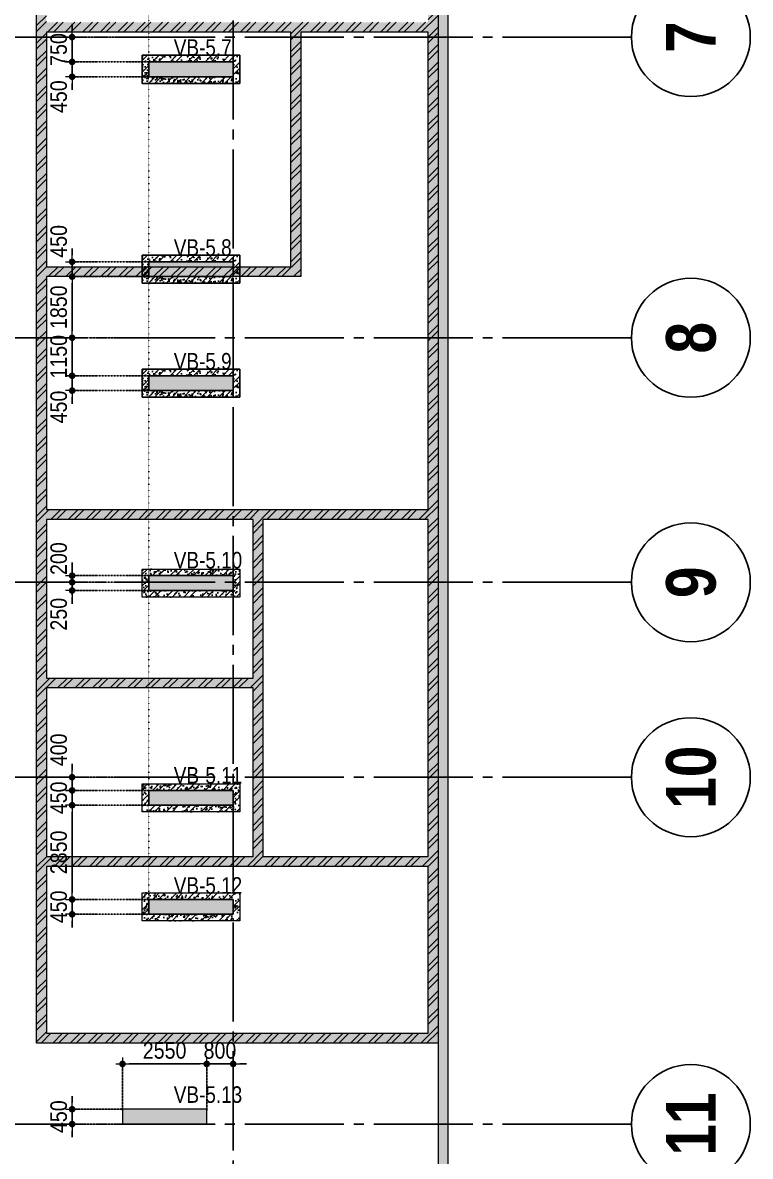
# Model space of a CAD drawing. Header units: millimetres. Extents: x -3973692 to -2843767, y 592734 to 838475.
# Drawn here: x -3855316 to -3833292, y 682856 to 717169 of the extents above; entities that cross this region are included whole.
import ezdxf
from ezdxf.enums import TextEntityAlignment as Align

# ---------------------------------------------------------------- set-up
doc = ezdxf.new("R2010")
doc.units = ezdxf.units.MM
doc.header["$MEASUREMENT"] = 0
doc.header["$PDMODE"] = 3
doc.header["$PDSIZE"] = -20
for name, pattern in [('CHG_XX_Cot_Ham 2$0$MB_Luoi truc$0$HTT Hidden 21', [3, 2, -1]), ('CHG_XX_Luoi truc$0$MB_Luoi truc$0$Center101', [13, 10, -1, 1, -1]), ('DIVIDE2', [15.875, 6.35, -3.175, 0, -3.175, 0, -3.175]), ('DOT2', [0.125, 0, -0.125]), ('HIDDEN5', [2.8375, 1.25, -1.5875])]:
    doc.linetypes.add(name, pattern=pattern)
doc.layers.get('0').update_dxf_attribs({"lineweight": 9})
doc.layers.get('Defpoints').update_dxf_attribs({"color": 10, "lineweight": 0})
for name, color, linetype, lineweight in [("'S_General_Dim_1", 1, 'Continuous', 18), ("'S_General_Divide_3 Intermediate", 3, 'DIVIDE2', 40), ('CHG_XX_Cot_Ham 2$0$NS-DuongBao', 3, 'Continuous', 18), ('CHG_XX_Cot_Ham 2$0$NS-Hatch', 8, 'Continuous', 25), ('CHG_XX_Cot_Ham 2$0$NS-Pier-H2', 150, 'Continuous', 13), ('CHG_XX_Cot_Ham 2$0$NS-Pier-H2 @ 1', 150, 'Continuous', 13), ('CHG_XX_Cot_Ham 2$0$NS-Pier-H2 @ 150 VP1', 150, 'Continuous', 13), ('CHG_XX_Cot_Ham 2$0$NS-Pier-H2 @ 150 VP2', 150, 'Continuous', 13), ('CHG_XX_Cot_Ham 2$0$NS-Pier-H2 @ 150 VP3', 150, 'Continuous', 13), ('CHG_XX_Cot_Ham 2$0$NS-Pier-H2 @ 150 VP4', 150, 'Continuous', 13), ('CHG_XX_Cot_Ham 2$0$NS-Pier-H2 @ 150 VP5', 150, 'Continuous', 13), ('CHG_XX_Cot_Ham 2$0$NS-Pier-H2 @ 150 VP6', 150, 'Continuous', 13), ('CHG_XX_Cot_Ham 2$0$NS-Pier-H2 @ 150 VP7', 150, 'Continuous', 13), ('CHG_XX_Cot_Ham 2$0$NS-Pier-H2 @ 150 VP8', 150, 'Continuous', 13), ('CHG_XX_Cot_Ham 2$0$NS-Pier-H2 @ 150 VP9', 150, 'Continuous', 13), ('CHG_XX_Cot_Ham 2$0$NS-Pier-H2 @ 150 VPModel', 150, 'Continuous', 13), ('TEXT', 7, 'Continuous', 15)]:
    doc.layers.add(name, color=color, linetype=linetype, lineweight=lineweight)
for name, color, linetype in [('CHG_XX_Luoi truc$0$Grid', 34, 'Continuous'), ('CHG_XX_Luoi truc$0$Grid Line', 251, 'CHG_XX_Luoi truc$0$MB_Luoi truc$0$Center101'), ('dim', 1, 'Continuous')]:
    doc.layers.add(name, color=color, linetype=linetype)
doc.styles.add('arial', font='arial.ttf', dxfattribs={"width": 0.85})
doc.styles.add('CHG_XX_Luoi truc$0$MB_Luoi truc$0$Grid A-F$0$VNI-HelveCB', font='')
doc.styles.add('TTP-HelCon', font='')
doc.styles.get('CHG_XX_Luoi truc$0$MB_Luoi truc$0$Grid A-F$0$VNI-HelveCB').set_extended_font_data('VNI-Helve-Condense', bold=True)
doc.styles.get('TTP-HelCon').set_extended_font_data('VNI-Helve-Condense')
doc.dimstyles.new('200', dxfattribs={"dimscale": 200, "dimtxt": 2.5, "dimasz": 1, "dimexe": 0, "dimexo": 0, "dimgap": 0.75, "dimtad": 1, "dimdec": 0, "dimrnd": 10, "dimzin": 9, "dimdsep": 46, "dimtxsty": 'arial', "dimblk1": 'DIMDOT', "dimblk2": 'DIMDOT', "dimsah": 1, "dimcen": 2, "dimdle": 3, "dimclre": 8, "dimclrt": 2, "dimadec": 0, "dimazin": 0, "dimtfac": 1, "dimtdec": 0, "dimtix": 1, "dimtmove": 2, "dimatfit": 3, "dimldrblk": 'DIMPIJL', "dimfxl": 1, "dimtvp": 1.8, "dimtolj": 1, "dimtzin": 0, "dimarcsym": 0})
pattern_1 = [(50, (-50, -50), (358.6301, -31.37607), [37.5, -412.5]), (355, (-50, -50), (-69.3757, 376.0961), [30, -330]), (100.45144, (-20.1, -52.6), (289.2544, 344.72), [31.8701, -350.57106]), (46.1842, (-50, 50), (533.6207, -82.7596), [56.25, -618.75]), (96.63564, (-5.53, 43.1), (467.331, 487.0593), [47.8052, -525.8569]), (351.18416, (-50, 50), (467.331, 487.0593), [45, -495]), (21, (0, 25), (298.4535, -201.30945), [37.5, -412.5]), (326, (0, 25), (121.6577, 362.575), [30, -330]), (71.45144, (24.87, 8.22), (420.1112, 161.2656), [31.8701, -350.57106]), (37.5, (-50, -50), (6.07993, 166.44693), [0, -326, 0, -335, 0, -331.25]), (7.5, (-50, -50), (131.53477, 197.20586), [0, -191, 0, -318.5, 0, -126.25]), (327.5, (-161.5, -50), (266.91122, -11.27744), [0, -125, 0, -390, 0, -517.5]), (317.5, (-211.5, -50), (291.5931, 50.0525), [0, -162.5, 0, -259, 0, -367.5])]

# ---------------------------------------------------------------- blocks, each defined once
blk = doc.blocks.new('*U3253')
at = {"layer": 'CHG_XX_Cot_Ham 2$0$NS-Pier-H2 @ 1'}
h = blk.add_hatch(color=256, dxfattribs=at)
h.dxf.hatch_style = 1
h.paths.add_polyline_path([(450, 0), (0, 0), (0, -2550), (450, -2550)])
at = {"layer": 'CHG_XX_Cot_Ham 2$0$NS-Pier-H2 @ 150 VP1'}
h = blk.add_hatch(color=256, dxfattribs=at)
h.dxf.hatch_style = 1
h.paths.add_polyline_path([(450, 0), (0, 0), (0, -2550), (450, -2550)])
at = {"layer": 'CHG_XX_Cot_Ham 2$0$NS-Pier-H2 @ 150 VP2'}
h = blk.add_hatch(color=256, dxfattribs=at)
h.dxf.hatch_style = 1
h.paths.add_polyline_path([(450, 0), (0, 0), (0, -2550), (450, -2550)])
at = {"layer": 'CHG_XX_Cot_Ham 2$0$NS-Pier-H2 @ 150 VP3'}
h = blk.add_hatch(color=256, dxfattribs=at)
h.dxf.hatch_style = 1
h.paths.add_polyline_path([(450, 0), (0, 0), (0, -2550), (450, -2550)])
at = {"layer": 'CHG_XX_Cot_Ham 2$0$NS-Pier-H2 @ 150 VP4'}
h = blk.add_hatch(color=256, dxfattribs=at)
h.dxf.hatch_style = 1
h.paths.add_polyline_path([(450, 0), (0, 0), (0, -2550), (450, -2550)])
at = {"layer": 'CHG_XX_Cot_Ham 2$0$NS-Pier-H2 @ 150 VP5'}
h = blk.add_hatch(color=256, dxfattribs=at)
h.dxf.hatch_style = 1
h.paths.add_polyline_path([(450, 0), (0, 0), (0, -2550), (450, -2550)])
at = {"layer": 'CHG_XX_Cot_Ham 2$0$NS-Pier-H2 @ 150 VP6'}
h = blk.add_hatch(color=256, dxfattribs=at)
h.dxf.hatch_style = 1
h.paths.add_polyline_path([(450, 0), (0, 0), (0, -2550), (450, -2550)])
at = {"layer": 'CHG_XX_Cot_Ham 2$0$NS-Pier-H2 @ 150 VP7'}
h = blk.add_hatch(color=256, dxfattribs=at)
h.dxf.hatch_style = 1
h.paths.add_polyline_path([(450, 0), (0, 0), (0, -2550), (450, -2550)])
at = {"layer": 'CHG_XX_Cot_Ham 2$0$NS-Pier-H2 @ 150 VP8'}
h = blk.add_hatch(color=256, dxfattribs=at)
h.dxf.hatch_style = 1
h.paths.add_polyline_path([(450, 0), (0, 0), (0, -2550), (450, -2550)])
at = {"layer": 'CHG_XX_Cot_Ham 2$0$NS-Pier-H2 @ 150 VP9'}
h = blk.add_hatch(color=256, dxfattribs=at)
h.dxf.hatch_style = 1
h.paths.add_polyline_path([(450, 0), (0, 0), (0, -2550), (450, -2550)])
at = {"layer": 'CHG_XX_Cot_Ham 2$0$NS-Pier-H2 @ 150 VPModel'}
h = blk.add_hatch(color=256, dxfattribs=at)
h.dxf.hatch_style = 1
h.paths.add_polyline_path([(450, 0), (0, 0), (0, -2550), (450, -2550)])
blk = doc.blocks.new('CHG_XX_Cot_Ham 2$0$Block A_C450x2250')
at = {"layer": 'CHG_XX_Cot_Ham 2$0$NS-Pier-H2'}
blk.add_lwpolyline([(450, -2550), (0, -2550), (0, 0), (450, 0)], close=True, dxfattribs=at)
blk.add_blockref('*U3253', (0, 0), dxfattribs=at)
blk = doc.blocks.new('*U2841')
at = {"layer": 'CHG_XX_Luoi truc$0$Grid Line'}
blk.add_line((0, 0), (0, 608), dxfattribs=at)
at = {"layer": 'CHG_XX_Luoi truc$0$Grid', "lineweight": -2, "style": 'CHG_XX_Luoi truc$0$MB_Luoi truc$0$Grid A-F$0$VNI-HelveCB'}
for tag, p in [('GRIDSUB', (0, 617)), ('GRID', (0, -9))]:
    blk.add_attdef(tag, text='', height=5, dxfattribs=at).set_placement(p, align=Align.MIDDLE)
blk = doc.blocks.new('*U2843')
at = {"layer": 'CHG_XX_Luoi truc$0$Grid', "lineweight": -2}
blk.add_line((0, -3), (0, 0), dxfattribs=at)
blk.add_circle((0, -9), 6, dxfattribs=at)
at = {"layer": 'CHG_XX_Luoi truc$0$Grid Line'}
blk.add_line((0, 0), (0, 438), dxfattribs=at)
at = {"layer": 'CHG_XX_Luoi truc$0$Grid', "lineweight": -2, "style": 'CHG_XX_Luoi truc$0$MB_Luoi truc$0$Grid A-F$0$VNI-HelveCB'}
for tag, p in [('GRIDSUB', (0, 447)), ('GRID', (0, -9))]:
    blk.add_attdef(tag, text='', height=5, dxfattribs=at).set_placement(p, align=Align.MIDDLE)
blk = doc.blocks.new('CHG_XX_Luoi truc')
at = {"layer": 'CHG_XX_Luoi truc$0$Grid', "xscale": 300, "yscale": 300, "zscale": 300}
blk.add_blockref('*U2841', (99550, -12747), dxfattribs=at)
at = {"layer": 'CHG_XX_Luoi truc$0$Grid'}
ref = blk.add_blockref('*U2843', (110703, 106750), dxfattribs=dict(at, xscale=300.0000000000013, yscale=300.0000000000013, zscale=300.0000000000013, rotation=90))
ref.add_attrib('GRID', '7', dxfattribs={"lineweight": -2, "height": 1500, "rotation": 90, "style": 'CHG_XX_Luoi truc$0$MB_Luoi truc$0$Grid A-F$0$VNI-HelveCB'}).set_placement((113403, 106750), align=Align.MIDDLE)
ref = blk.add_blockref('*U2843', (110703, 97650), dxfattribs=dict(at, xscale=300.0000000000013, yscale=300.0000000000013, zscale=300.0000000000013, rotation=90))
ref.add_attrib('GRID', '8', dxfattribs={"lineweight": -2, "height": 1500, "rotation": 90, "style": 'CHG_XX_Luoi truc$0$MB_Luoi truc$0$Grid A-F$0$VNI-HelveCB'}).set_placement((113403, 97650), align=Align.MIDDLE)
ref = blk.add_blockref('*U2843', (110703, 90250), dxfattribs=dict(at, xscale=300.0000000000013, yscale=300.0000000000013, zscale=300.0000000000013, rotation=90))
ref.add_attrib('GRID', '9', dxfattribs={"lineweight": -2, "height": 1500, "rotation": 90, "style": 'CHG_XX_Luoi truc$0$MB_Luoi truc$0$Grid A-F$0$VNI-HelveCB'}).set_placement((113403, 90250), align=Align.MIDDLE)
ref = blk.add_blockref('*U2843', (110703, 84350), dxfattribs=dict(at, xscale=300.0000000000013, yscale=300.0000000000013, zscale=300.0000000000013, rotation=90))
ref.add_attrib('GRID', '10', dxfattribs={"lineweight": -2, "height": 1500, "rotation": 90, "style": 'CHG_XX_Luoi truc$0$MB_Luoi truc$0$Grid A-F$0$VNI-HelveCB'}).set_placement((113403, 84350), align=Align.MIDDLE)
ref = blk.add_blockref('*U2843', (110703, 73850), dxfattribs=dict(at, xscale=300.0000000000013, yscale=300.0000000000013, zscale=300.0000000000013, rotation=90))
ref.add_attrib('GRID', '11', dxfattribs={"lineweight": -2, "height": 1500, "rotation": 90, "style": 'CHG_XX_Luoi truc$0$MB_Luoi truc$0$Grid A-F$0$VNI-HelveCB'}).set_placement((113403, 73850), align=Align.MIDDLE)
blk = doc.blocks.new('CHG_XX_Cot_Ham 2')
at = {"layer": 'CHG_XX_Cot_Ham 2$0$NS-Hatch'}
h = blk.add_hatch(dxfattribs=at)
h.set_pattern_fill('ANSI32', color=256, scale=1000, style=0)
h.paths.add_polyline_path([(93600, 76300), (105750.8, 76300), (105750.8, 127475), (93600, 127475)])
h.paths.add_polyline_path([(93900, 107200), (93900, 112700), (105450.8, 112700), (105450.8, 107200)], flags=16)
h.paths.add_polyline_path([(101300.8, 106900), (101300.8, 99800), (93900, 99800), (93900, 106900)], flags=16)
h.paths.add_polyline_path([(93900, 113000), (93900, 118675), (105450.8, 118675), (105450.8, 113000)], flags=16)
h.paths.add_polyline_path([(101600.8, 106900), (105450.8, 106900), (105450.8, 92450), (93900, 92450), (93900, 99500), (101600.8, 99500)], flags=16)
h.paths.add_polyline_path([(93900, 118975), (93900, 122500), (95950, 122500), (95950, 118975)], flags=16)
h.paths.add_polyline_path([(96250, 118975), (96250, 127175), (105450.8, 127175), (105450.8, 118975)], flags=16)
h.paths.add_polyline_path([(100150.8, 92150), (100150.8, 87350), (93900, 87350), (93900, 92150)], flags=16)
h.paths.add_polyline_path([(93900, 122800), (93900, 127175), (95950, 127175), (95950, 122800)], flags=16)
h.paths.add_polyline_path([(100450.8, 92150), (105450.8, 92150), (105450.8, 81950), (100450.8, 81950)], flags=16)
h.paths.add_polyline_path([(100150.8, 87050), (100150.8, 81950), (93900, 81950), (93900, 87050)], flags=16)
h.paths.add_polyline_path([(105450.8, 81650), (105450.8, 76600), (93900, 76600), (93900, 81650)], flags=16)
h = blk.add_hatch(dxfattribs=at)
h.set_pattern_fill('AR-CONC', color=256, scale=50)
h.set_pattern_definition(pattern_1)
h.paths.add_polyline_path([(105750, 127475), (93600, 127475), (93600, 76300), (105750.8, 76300)])
h.paths.add_polyline_path([(93900, 107200), (93900, 112700), (105450.8, 112700), (105450.8, 107200)], flags=16)
h.paths.add_polyline_path([(101300.8, 106900), (101300.8, 99800), (93900, 99800), (93900, 106900)], flags=16)
h.paths.add_polyline_path([(93900, 113000), (93900, 118675), (105450.8, 118675), (105450.8, 113000)], flags=16)
h.paths.add_polyline_path([(101600.8, 106900), (105450.8, 106900), (105450.8, 92450), (93900, 92450), (93900, 99500), (101600.8, 99500)], flags=16)
h.paths.add_polyline_path([(93900, 118975), (93900, 122500), (95950, 122500), (95950, 118975)], flags=16)
h.paths.add_polyline_path([(96250, 118975), (96250, 127175), (105450.8, 127175), (105450.8, 118975)], flags=16)
h.paths.add_polyline_path([(100150.8, 92150), (100150.8, 87350), (93900, 87350), (93900, 92150)], flags=16)
h.paths.add_polyline_path([(93900, 122800), (93900, 127175), (95950, 127175), (95950, 122800)], flags=16)
h.paths.add_polyline_path([(100450.8, 92150), (105450.8, 92150), (105450.8, 81950), (100450.8, 81950)], flags=16)
h.paths.add_polyline_path([(100150.8, 87050), (100150.8, 81950), (93900, 81950), (93900, 87050)], flags=16)
h.paths.add_polyline_path([(105450.8, 81650), (105450.8, 76600), (93900, 76600), (93900, 81650)], flags=16)
h = blk.add_hatch(dxfattribs=at)
h.set_pattern_fill('AR-CONC', color=256, scale=50)
h.set_pattern_definition([(50, (-2213768.6, 572216.82), (358.63009, -31.376067), [37.5, -412.5]), (355, (-2213768.6, 572216.82), (-69.375667, 376.096067), [30, -330]), (100.451444, (-2213738.7, 572214.2), (289.254423, 344.719995), [31.870096, -350.571056]), (46.1842, (-2213768.6, 572316.8), (533.620665, -82.75964), [56.25, -618.75]), (96.635635, (-2213724.1, 572309.9), (467.33097, 487.0593), [47.80517, -525.85688]), (351.184164, (-2213768.6, 572316.8), (467.33097, 487.0593), [45, -495]), (21, (-2213718.6, 572291.82), (298.453526, -201.309445), [37.5, -412.5]), (326, (-2213718.6, 572291.82), (121.657666, 362.57502), [30, -330]), (71.451445, (-2213693.72, 572275.05), (420.11119, 161.265576), [31.870095, -350.571056]), (37.5, (-2213768.59, 572216.82), (6.079928, 166.446927), [0, -326, 0, -335, 0, -331.25]), (7.5, (-2213768.59, 572216.82), (131.534769, 197.205856), [0, -191, 0, -318.5, 0, -126.25]), (327.5, (-2213880.09, 572216.82), (266.911218, -11.277436), [0, -125, 0, -390, 0, -517.5]), (317.5, (-2213930.1, 572216.82), (291.593085, 50.052491), [0, -162.5, 0, -259, 0, -367.5])])
h.paths.add_polyline_path([(96800.8, 105350), (99750.8, 105350), (99750.8, 106200), (96800.8, 106200)])
h.paths.add_polyline_path([(97000.8, 105550), (99550.8, 105550), (99550.8, 106000), (97000.8, 106000)], flags=16)
h = blk.add_hatch(dxfattribs=at)
h.set_pattern_fill('ANSI32,_O', color=256, scale=1000)
h.set_pattern_definition([(45, (-2213768.6, 572216.82), (-265.16504, 265.16504), []), (45, (-2213591.8, 572216.82), (-265.16504, 265.16504), [])])
h.paths.add_polyline_path([(96800.8, 105350), (99750.8, 105350), (99750.8, 106200), (96800.8, 106200)])
h.paths.add_polyline_path([(97000.8, 105550), (99550.8, 105550), (99550.8, 106000), (97000.8, 106000)], flags=16)
h = blk.add_hatch(dxfattribs=at)
h.set_pattern_fill('AR-CONC', color=256, scale=50)
h.set_pattern_definition([(50, (-2213768.6, 566166.82), (358.63009, -31.376067), [37.5, -412.5]), (355, (-2213768.6, 566166.82), (-69.375667, 376.096067), [30, -330]), (100.451444, (-2213738.7, 566164.2), (289.254423, 344.719995), [31.870096, -350.571056]), (46.1842, (-2213768.6, 566266.8), (533.620665, -82.75964), [56.25, -618.75]), (96.635635, (-2213724.1, 566259.9), (467.33097, 487.0593), [47.80517, -525.85688]), (351.184164, (-2213768.6, 566266.8), (467.33097, 487.0593), [45, -495]), (21, (-2213718.6, 566241.82), (298.453526, -201.309445), [37.5, -412.5]), (326, (-2213718.6, 566241.82), (121.657666, 362.57502), [30, -330]), (71.451445, (-2213693.72, 566225.05), (420.11119, 161.265576), [31.870095, -350.571056]), (37.5, (-2213768.59, 566166.82), (6.079928, 166.446927), [0, -326, 0, -335, 0, -331.25]), (7.5, (-2213768.59, 566166.82), (131.534769, 197.205856), [0, -191, 0, -318.5, 0, -126.25]), (327.5, (-2213880.09, 566166.82), (266.911218, -11.277436), [0, -125, 0, -390, 0, -517.5]), (317.5, (-2213930.1, 566166.82), (291.593085, 50.052491), [0, -162.5, 0, -259, 0, -367.5])])
h.paths.add_polyline_path([(96800.8, 99300), (99750.8, 99300), (99750.8, 100150), (96800.8, 100150)])
h.paths.add_polyline_path([(97000.8, 99500), (99550.8, 99500), (99550.8, 99950), (97000.8, 99950)], flags=16)
h = blk.add_hatch(dxfattribs=at)
h.set_pattern_fill('ANSI32,_O', color=256, scale=1000)
h.set_pattern_definition([(45, (-2213768.6, 566166.82), (-265.16504, 265.16504), []), (45, (-2213591.8, 566166.82), (-265.16504, 265.16504), [])])
h.paths.add_polyline_path([(96800.8, 99300), (99750.8, 99300), (99750.8, 100150), (96800.8, 100150)])
h.paths.add_polyline_path([(97000.8, 99500), (99550.8, 99500), (99550.8, 99950), (97000.8, 99950)], flags=16)
h = blk.add_hatch(dxfattribs=at)
h.set_pattern_fill('AR-CONC', color=256, scale=50)
h.set_pattern_definition([(50, (-2213768.6, 562716.82), (358.63009, -31.376067), [37.5, -412.5]), (355, (-2213768.6, 562716.82), (-69.375667, 376.096067), [30, -330]), (100.451444, (-2213738.7, 562714.2), (289.254423, 344.719995), [31.870096, -350.571056]), (46.1842, (-2213768.6, 562816.8), (533.620665, -82.75964), [56.25, -618.75]), (96.635635, (-2213724.1, 562809.9), (467.33097, 487.0593), [47.80517, -525.85688]), (351.184164, (-2213768.6, 562816.8), (467.33097, 487.0593), [45, -495]), (21, (-2213718.6, 562791.82), (298.453526, -201.309445), [37.5, -412.5]), (326, (-2213718.6, 562791.82), (121.657666, 362.57502), [30, -330]), (71.451445, (-2213693.72, 562775.05), (420.11119, 161.265576), [31.870095, -350.571056]), (37.5, (-2213768.59, 562716.82), (6.079928, 166.446927), [0, -326, 0, -335, 0, -331.25]), (7.5, (-2213768.59, 562716.82), (131.534769, 197.205856), [0, -191, 0, -318.5, 0, -126.25]), (327.5, (-2213880.09, 562716.82), (266.911218, -11.277436), [0, -125, 0, -390, 0, -517.5]), (317.5, (-2213930.1, 562716.82), (291.593085, 50.052491), [0, -162.5, 0, -259, 0, -367.5])])
h.paths.add_polyline_path([(96800.8, 95850), (99750.8, 95850), (99750.8, 96700), (96800.8, 96700)])
h.paths.add_polyline_path([(97000.8, 96050), (99550.8, 96050), (99550.8, 96500), (97000.8, 96500)], flags=16)
h = blk.add_hatch(dxfattribs=at)
h.set_pattern_fill('ANSI32,_O', color=256, scale=1000)
h.set_pattern_definition([(45, (-2213768.6, 562716.82), (-265.16504, 265.16504), []), (45, (-2213591.8, 562716.82), (-265.16504, 265.16504), [])])
h.paths.add_polyline_path([(96800.8, 95850), (99750.8, 95850), (99750.8, 96700), (96800.8, 96700)])
h.paths.add_polyline_path([(97000.8, 96050), (99550.8, 96050), (99550.8, 96500), (97000.8, 96500)], flags=16)
h = blk.add_hatch(dxfattribs=at)
h.set_pattern_fill('AR-CONC', color=256, scale=50)
h.set_pattern_definition(pattern_1)
h.paths.add_polyline_path([(99550.8, 90000), (97000.8, 90000), (97000.8, 90450), (99550.8, 90450)], flags=16)
h.paths.add_polyline_path([(99750.8, 89800), (96800.8, 89800), (96800.8, 90650), (99750.8, 90650)])
h = blk.add_hatch(dxfattribs=at)
h.set_pattern_fill('ANSI32,_O', color=256, scale=1000)
h.set_pattern_definition([(45, (-2213768.6, 556666.82), (-265.16504, 265.16504), []), (45, (-2213591.8, 556666.82), (-265.16504, 265.16504), [])])
h.paths.add_polyline_path([(96800.8, 89800), (99750.8, 89800), (99750.8, 90650), (96800.8, 90650)])
h.paths.add_polyline_path([(97000.8, 90000), (99550.8, 90000), (99550.8, 90450), (97000.8, 90450)], flags=16)
h = blk.add_hatch(dxfattribs=at)
h.set_pattern_fill('AR-CONC', color=256, scale=50)
h.set_pattern_definition(pattern_1)
h.paths.add_polyline_path([(99550.8, 83500), (97000.8, 83500), (97000.8, 83950), (99550.8, 83950)], flags=16)
h.paths.add_polyline_path([(99750.8, 83300), (96800.8, 83300), (96800.8, 84150), (99750.8, 84150)])
h = blk.add_hatch(dxfattribs=at)
h.set_pattern_fill('ANSI32,_O', color=256, scale=1000)
h.set_pattern_definition([(45, (-2213768.6, 550166.82), (-265.16504, 265.16504), []), (45, (-2213591.8, 550166.82), (-265.16504, 265.16504), [])])
h.paths.add_polyline_path([(96800.8, 83300), (99750.8, 83300), (99750.8, 84150), (96800.8, 84150)])
h.paths.add_polyline_path([(97000.8, 83500), (99550.8, 83500), (99550.8, 83950), (97000.8, 83950)], flags=16)
h = blk.add_hatch(dxfattribs=at)
h.set_pattern_fill('AR-CONC', color=256, scale=50)
h.set_pattern_definition(pattern_1)
h.paths.add_polyline_path([(99550.8, 80200), (97000.8, 80200), (97000.8, 80650), (99550.8, 80650)], flags=16)
h.paths.add_polyline_path([(99750.8, 80000), (96800.8, 80000), (96800.8, 80850), (99750.8, 80850)])
h = blk.add_hatch(dxfattribs=at)
h.set_pattern_fill('ANSI32,_O', color=256, scale=1000)
h.set_pattern_definition([(45, (-2213768.6, 546866.82), (-265.16504, 265.16504), []), (45, (-2213591.8, 546866.82), (-265.16504, 265.16504), [])])
h.paths.add_polyline_path([(96800.8, 80000), (99750.8, 80000), (99750.8, 80850), (96800.8, 80850)])
h.paths.add_polyline_path([(97000.8, 80200), (99550.8, 80200), (99550.8, 80650), (97000.8, 80650)], flags=16)
at = {"layer": 'CHG_XX_Cot_Ham 2$0$NS-Pier-H2'}
h = blk.add_hatch(color=256, dxfattribs=at)
h.dxf.hatch_style = 1
h.paths.add_polyline_path([(99639.2, 163400), (-10900, 163400), (-10900, 85450), (-300, 85450), (-300, 84050), (32350, 84050), (32350, -9000), (103575.5, -9000), (106050, -6022), (106050, 158254.3)])
h.paths.add_polyline_path([(99533.7, 163100), (105750, 158110.4), (105750, 90450), (105650, 90450), (105750, 90450), (105750, 13850), (105750, 13722.3), (105750, -5913.6), (103434.7, -8700), (93599.8, -8700), (93299.8, -8700), (32650, -8700), (32650, 84350), (0, 84350), (0, 85750), (-10600, 85750), (-10600, 163100), (93600, 163100)], flags=16)
at = {"layer": 'CHG_XX_Cot_Ham 2$0$NS-DuongBao'}
for points in [[(93600, 127475), (105750.8, 127475), (105750.8, 76300), (93600, 76300)], [(101300.8, 106900), (93900, 106900), (93900, 99800), (101300.8, 99800)], [(105450.8, 103200), (105450.8, 106900), (101600.8, 106900), (101600.8, 99500), (99750.8, 99500), (99750.8, 99300), (96800.8, 99300), (96800.8, 99500), (93900, 99500), (93900, 92450), (105450.8, 92450)], [(105450.8, 92450), (105450.8, 106900), (101600.8, 106900), (101600.8, 99500), (93900, 99500), (93900, 92450)], [(101300.8, 106900), (93900, 106900), (93900, 99800), (96800.8, 99800), (96800.8, 100150), (99750.8, 100150), (99750.8, 99800), (101300.8, 99800)], [(96800.8, 106200), (99750.8, 106200), (99750.8, 105350), (96800.8, 105350)], [(96800.8, 100150), (99750.8, 100150), (99750.8, 99300), (96800.8, 99300)], [(96800.8, 96700), (99750.8, 96700), (99750.8, 95850), (96800.8, 95850)], [(100150.8, 92150), (93900, 92150), (93900, 87350), (100150.8, 87350)], [(105450.8, 92150), (100450.8, 92150), (100450.8, 81950), (105450.8, 81950)], [(99750.8, 89800), (96800.8, 89800), (96800.8, 90650), (99750.8, 90650)], [(100150.8, 87050), (93900, 87050), (93900, 81950), (100150.8, 81950)], [(99750.8, 83300), (96800.8, 83300), (96800.8, 84150), (99750.8, 84150)], [(105450.8, 81650), (93900, 81650), (93900, 76600), (105450.8, 76600)], [(99750.8, 80000), (96800.8, 80000), (96800.8, 80850), (99750.8, 80850)]]:
    blk.add_lwpolyline(points, close=True, dxfattribs=at)
at = {"layer": 'CHG_XX_Cot_Ham 2$0$NS-DuongBao', "color": 1}
for points in [[(96800.8, 105350), (99750.8, 105350), (99750.8, 106200), (96800.8, 106200)], [(97000.8, 106000), (99550.8, 106000), (99550.8, 105550), (97000.8, 105550)], [(96800.8, 99300), (99750.8, 99300), (99750.8, 100150), (96800.8, 100150)], [(97000.8, 99950), (99550.8, 99950), (99550.8, 99500), (97000.8, 99500)], [(96800.8, 95850), (99750.8, 95850), (99750.8, 96700), (96800.8, 96700)], [(97000.8, 96500), (99550.8, 96500), (99550.8, 96050), (97000.8, 96050)]]:
    blk.add_lwpolyline(points, close=True, dxfattribs=at)
at = {"layer": 'CHG_XX_Cot_Ham 2$0$NS-Pier-H2'}
for p, q in [((106050, 158254.3), (106050, -6022)), ((105750, 158110.4), (105750, 90450)), ((99550, 90450), (97000, 90450)), ((97000, 90450), (97000, 90000)), ((99550, 90000), (99550, 90450)), ((105750, 90450), (105750, 13850))]:
    blk.add_line(p, q, dxfattribs=at)
at = {"layer": 'CHG_XX_Cot_Ham 2$0$NS-Pier-H2', "linetype": 'CHG_XX_Cot_Ham 2$0$MB_Luoi truc$0$HTT Hidden 21'}
blk.add_lwpolyline([(99639.2, 163400), (106050, 158254.3), (106050, -6022), (103575.5, -9000), (32350, -9000), (32350, 84050), (-300, 84050), (-300, 85450), (-10900, 85450), (-10900, 163400)], close=True, dxfattribs=at)
at = {"layer": 'CHG_XX_Cot_Ham 2$0$NS-Pier-H2'}
for points in [[(96800.8, 106200), (99750.8, 106200), (99750.8, 105350), (96800.8, 105350)], [(97000, 105550), (99550, 105550), (99550, 106000), (97000, 106000)], [(99550.8, 105550), (97000.8, 105550), (97000.8, 106000), (99550.8, 106000)], [(97000, 99500), (99550, 99500), (99550, 99950), (97000, 99950)], [(99550.8, 99500), (97000.8, 99500), (97000.8, 99950), (99550.8, 99950)], [(97000, 96050), (99550, 96050), (99550, 96500), (97000, 96500)], [(99550.8, 96050), (97000.8, 96050), (97000.8, 96500), (99550.8, 96500)], [(99550.8, 90000), (97000.8, 90000), (97000.8, 90450), (99550.8, 90450)], [(99550.8, 83500), (97000.8, 83500), (97000.8, 83950), (99550.8, 83950)], [(99550.8, 80200), (97000.8, 80200), (97000.8, 80650), (99550.8, 80650)]]:
    blk.add_lwpolyline(points, close=True, dxfattribs=at)
blk.add_blockref('CHG_XX_Luoi truc', (0, 0), dxfattribs=at)
at = {"layer": 'CHG_XX_Cot_Ham 2$0$NS-Pier-H2', "xscale": -1, "rotation": 90}
for p in [(97000, 106000), (97000, 99950), (97000, 96500), (97000, 90450), (97000, 83950), (97000, 80650), (96200, 74300)]:
    blk.add_blockref('CHG_XX_Cot_Ham 2$0$Block A_C450x2250', p, dxfattribs=at)
blk = doc.blocks.new('b')
at = {"layer": 'TEXT', "color": 3, "style": 'TTP-HelCon'}
for s, p in [('VB-5.7', (-1796, -46065)), ('VB-5.8', (-1796, -52118)), ('VB-5.9', (-1796, -55560)), ('VB-5.10', (-1796, -61581)), ('VB-5.11', (-1796, -68093)), ('VB-5.12', (-1796, -71426)), ('VB-5.13', (-1796, -77756))]:
    blk.add_text(s, height=500, dxfattribs=at).set_placement(p)
blk = doc.blocks.new('DIMDOT')
for p, q in [((1, 0), (-1, 0)), ((0, -1), (0, 1))]:
    blk.add_line(p, q)
at = {"const_width": 0.5}
blk.add_lwpolyline([(-0.25, 0, 1), (0.25, 0, 1)], format="xyb", close=True, dxfattribs=at)
blk = doc.blocks.new('*D1410')
at = {"layer": "'S_General_Dim_1", "color": 0, "lineweight": -2, "transparency": 16777216}
for p, q in [((-3853819, 716931), (-3853819, 717131)), ((-3853819, 716731), (-3853819, 715981)), ((-3853819, 715781), (-3853819, 715581))]:
    blk.add_line(p, q, dxfattribs=at)
at = {"layer": "'S_General_Dim_1", "color": 8, "linetype": 'HIDDEN5', "lineweight": -2, "transparency": 16777216}
for p, q in [((-3851188, 716731), (-3853819, 716731)), ((-3851495, 715981), (-3853819, 715981))]:
    blk.add_line(p, q, dxfattribs=at)
at = {"layer": 'Defpoints', "color": 0, "transparency": 16777216}
for p in [(-3851188, 716731), (-3853819, 715981), (-3851495, 715981)]:
    blk.add_point(p, dxfattribs=at)
at = {"layer": "'S_General_Dim_1", "color": 0, "lineweight": -2, "transparency": 16777216, "xscale": 200, "yscale": 200, "zscale": 200}
for p, rotation in [((-3853819, 716731), 270), ((-3853819, 715981), 90)]:
    blk.add_blockref('DIMDOT', p, dxfattribs=dict(at, rotation=rotation))
at = {"layer": "'S_General_Dim_1", "color": 2, "transparency": 16777216, "insert": (-3854224, 716356), "char_height": 500, "attachment_point": 5, "rotation": 90, "style": 'arial'}
blk.add_mtext('\\A1;750', dxfattribs=at)
blk = doc.blocks.new('DIMPIJL')
at = {"linetype": 'ByBlock'}
blk.add_solid([(-2.5, 0.42), (-2.5, -0.42), (0, 0)], dxfattribs=at)
blk = doc.blocks.new('*D1411')
at = {"layer": "'S_General_Dim_1", "color": 0, "lineweight": -2, "transparency": 16777216}
for p, q in [((-3853819, 716181), (-3853819, 716381)), ((-3853819, 715981), (-3853819, 715531)), ((-3853819, 715331), (-3853819, 715131))]:
    blk.add_line(p, q, dxfattribs=at)
at = {"layer": "'S_General_Dim_1", "color": 8, "linetype": 'HIDDEN5', "lineweight": -2, "transparency": 16777216}
for p, q in [((-3851495, 715981), (-3853819, 715981)), ((-3851495, 715531), (-3853819, 715531))]:
    blk.add_line(p, q, dxfattribs=at)
at = {"layer": 'Defpoints', "color": 0, "transparency": 16777216}
for p in [(-3851495, 715981), (-3853819, 715531), (-3851495, 715531)]:
    blk.add_point(p, dxfattribs=at)
at = {"layer": "'S_General_Dim_1", "color": 0, "lineweight": -2, "transparency": 16777216, "xscale": 200, "yscale": 200, "zscale": 200}
for p, rotation in [((-3853819, 715981), 270), ((-3853819, 715531), 90)]:
    blk.add_blockref('DIMDOT', p, dxfattribs=dict(at, rotation=rotation))
at = {"layer": "'S_General_Dim_1", "color": 2, "transparency": 16777216, "insert": (-3854224, 714928), "char_height": 500, "attachment_point": 5, "rotation": 90, "style": 'arial'}
blk.add_mtext('\\A1;450', dxfattribs=at)
blk = doc.blocks.new('*D1419')
at = {"layer": "'S_General_Dim_1", "color": 0, "lineweight": -2, "transparency": 16777216}
for p, q in [((-3853819, 710131), (-3853819, 710331)), ((-3853819, 709931), (-3853819, 709481)), ((-3853819, 709281), (-3853819, 709081))]:
    blk.add_line(p, q, dxfattribs=at)
at = {"layer": "'S_General_Dim_1", "color": 8, "linetype": 'HIDDEN5', "lineweight": -2, "transparency": 16777216}
for p, q in [((-3851495, 709931), (-3853819, 709931)), ((-3851495, 709481), (-3853819, 709481))]:
    blk.add_line(p, q, dxfattribs=at)
at = {"layer": 'Defpoints', "color": 0, "transparency": 16777216}
for p in [(-3851495, 709931), (-3853819, 709481), (-3851495, 709481)]:
    blk.add_point(p, dxfattribs=at)
at = {"layer": "'S_General_Dim_1", "color": 0, "lineweight": -2, "transparency": 16777216, "xscale": 200, "yscale": 200, "zscale": 200}
for p, rotation in [((-3853819, 709931), 270), ((-3853819, 709481), 90)]:
    blk.add_blockref('DIMDOT', p, dxfattribs=dict(at, rotation=rotation))
at = {"layer": "'S_General_Dim_1", "color": 2, "transparency": 16777216, "insert": (-3854224, 710549), "char_height": 500, "attachment_point": 5, "rotation": 90, "style": 'arial'}
blk.add_mtext('\\A1;450', dxfattribs=at)
blk = doc.blocks.new('*D1420')
at = {"layer": "'S_General_Dim_1", "color": 8, "linetype": 'HIDDEN5', "lineweight": -2, "transparency": 16777216}
for p, q in [((-3851495, 709481), (-3853819, 709481)), ((-3851227, 707631), (-3853819, 707631))]:
    blk.add_line(p, q, dxfattribs=at)
at = {"layer": "'S_General_Dim_1", "color": 0, "lineweight": -2, "transparency": 16777216}
blk.add_line((-3853819, 709281), (-3853819, 707831), dxfattribs=at)
at = {"layer": 'Defpoints', "color": 0, "transparency": 16777216}
for p in [(-3851495, 709481), (-3853819, 707631), (-3851227, 707631)]:
    blk.add_point(p, dxfattribs=at)
at = {"layer": "'S_General_Dim_1", "color": 0, "lineweight": -2, "transparency": 16777216, "xscale": 200, "yscale": 200, "zscale": 200}
for p, rotation in [((-3853819, 709481), 90), ((-3853819, 707631), 270)]:
    blk.add_blockref('DIMDOT', p, dxfattribs=dict(at, rotation=rotation))
at = {"layer": "'S_General_Dim_1", "color": 2, "transparency": 16777216, "insert": (-3854224, 708556), "char_height": 500, "attachment_point": 5, "rotation": 90, "style": 'arial'}
blk.add_mtext('\\A1;1850', dxfattribs=at)
blk = doc.blocks.new('*D1421')
at = {"layer": "'S_General_Dim_1", "color": 0, "lineweight": -2, "transparency": 16777216}
for p, q in [((-3853819, 707831), (-3853819, 708031)), ((-3853819, 707631), (-3853819, 706481)), ((-3853819, 706281), (-3853819, 706081))]:
    blk.add_line(p, q, dxfattribs=at)
at = {"layer": "'S_General_Dim_1", "color": 8, "linetype": 'HIDDEN5', "lineweight": -2, "transparency": 16777216}
for p, q in [((-3851227, 707631), (-3853819, 707631)), ((-3851495, 706481), (-3853819, 706481))]:
    blk.add_line(p, q, dxfattribs=at)
at = {"layer": 'Defpoints', "color": 0, "transparency": 16777216}
for p in [(-3851227, 707631), (-3853819, 706481), (-3851495, 706481)]:
    blk.add_point(p, dxfattribs=at)
at = {"layer": "'S_General_Dim_1", "color": 0, "lineweight": -2, "transparency": 16777216, "xscale": 200, "yscale": 200, "zscale": 200}
for p, rotation in [((-3853819, 707631), 270), ((-3853819, 706481), 90)]:
    blk.add_blockref('DIMDOT', p, dxfattribs=dict(at, rotation=rotation))
at = {"layer": "'S_General_Dim_1", "color": 2, "transparency": 16777216, "insert": (-3854224, 707056), "char_height": 500, "attachment_point": 5, "rotation": 90, "style": 'arial'}
blk.add_mtext('\\A1;1150', dxfattribs=at)
blk = doc.blocks.new('*D1422')
at = {"layer": "'S_General_Dim_1", "color": 0, "lineweight": -2, "transparency": 16777216}
for p, q in [((-3853819, 706681), (-3853819, 706881)), ((-3853819, 706481), (-3853819, 706031)), ((-3853819, 705831), (-3853819, 705631))]:
    blk.add_line(p, q, dxfattribs=at)
at = {"layer": "'S_General_Dim_1", "color": 8, "linetype": 'HIDDEN5', "lineweight": -2, "transparency": 16777216}
for p, q in [((-3851495, 706481), (-3853819, 706481)), ((-3851495, 706031), (-3853819, 706031))]:
    blk.add_line(p, q, dxfattribs=at)
at = {"layer": 'Defpoints', "color": 0, "transparency": 16777216}
for p in [(-3851495, 706481), (-3853819, 706031), (-3851495, 706031)]:
    blk.add_point(p, dxfattribs=at)
at = {"layer": "'S_General_Dim_1", "color": 0, "lineweight": -2, "transparency": 16777216, "xscale": 200, "yscale": 200, "zscale": 200}
for p, rotation in [((-3853819, 706481), 270), ((-3853819, 706031), 90)]:
    blk.add_blockref('DIMDOT', p, dxfattribs=dict(at, rotation=rotation))
at = {"layer": "'S_General_Dim_1", "color": 2, "transparency": 16777216, "insert": (-3854224, 705535), "char_height": 500, "attachment_point": 5, "rotation": 90, "style": 'arial'}
blk.add_mtext('\\A1;450', dxfattribs=at)
blk = doc.blocks.new('*D1423')
at = {"layer": "'S_General_Dim_1", "color": 0, "lineweight": -2, "transparency": 16777216}
for p, q in [((-3853819, 700631), (-3853819, 700831)), ((-3853819, 700431), (-3853819, 700231)), ((-3853819, 700031), (-3853819, 699831))]:
    blk.add_line(p, q, dxfattribs=at)
at = {"layer": "'S_General_Dim_1", "color": 8, "linetype": 'HIDDEN5', "lineweight": -2, "transparency": 16777216}
for p, q in [((-3851495, 700431), (-3853819, 700431)), ((-3851495, 700231), (-3853819, 700231))]:
    blk.add_line(p, q, dxfattribs=at)
at = {"layer": 'Defpoints', "color": 0, "transparency": 16777216}
for p in [(-3851495, 700431), (-3853819, 700231), (-3851495, 700231)]:
    blk.add_point(p, dxfattribs=at)
at = {"layer": "'S_General_Dim_1", "color": 0, "lineweight": -2, "transparency": 16777216, "xscale": 200, "yscale": 200, "zscale": 200}
for p, rotation in [((-3853819, 700431), 270), ((-3853819, 700231), 90)]:
    blk.add_blockref('DIMDOT', p, dxfattribs=dict(at, rotation=rotation))
at = {"layer": "'S_General_Dim_1", "color": 2, "transparency": 16777216, "insert": (-3854224, 700947), "char_height": 500, "attachment_point": 5, "rotation": 90, "style": 'arial'}
blk.add_mtext('\\A1;200', dxfattribs=at)
blk = doc.blocks.new('*D1424')
at = {"layer": "'S_General_Dim_1", "color": 0, "lineweight": -2, "transparency": 16777216}
for p, q in [((-3853819, 700431), (-3853819, 700631)), ((-3853819, 700231), (-3853819, 699981)), ((-3853819, 699781), (-3853819, 699581))]:
    blk.add_line(p, q, dxfattribs=at)
at = {"layer": "'S_General_Dim_1", "color": 8, "linetype": 'HIDDEN5', "lineweight": -2, "transparency": 16777216}
for p, q in [((-3851495, 700231), (-3853819, 700231)), ((-3851495, 699981), (-3853819, 699981))]:
    blk.add_line(p, q, dxfattribs=at)
at = {"layer": 'Defpoints', "color": 0, "transparency": 16777216}
for p in [(-3853819, 699981), (-3851495, 700231), (-3851495, 699981)]:
    blk.add_point(p, dxfattribs=at)
at = {"layer": "'S_General_Dim_1", "color": 0, "lineweight": -2, "transparency": 16777216, "xscale": 200, "yscale": 200, "zscale": 200}
for p, rotation in [((-3853819, 700231), 270), ((-3853819, 699981), 90)]:
    blk.add_blockref('DIMDOT', p, dxfattribs=dict(at, rotation=rotation))
at = {"layer": "'S_General_Dim_1", "color": 2, "transparency": 16777216, "insert": (-3854224, 699264), "char_height": 500, "attachment_point": 5, "rotation": 90, "style": 'arial'}
blk.add_mtext('\\A1;250', dxfattribs=at)
blk = doc.blocks.new('*D1425')
at = {"layer": "'S_General_Dim_1", "color": 0, "lineweight": -2, "transparency": 16777216}
for p, q in [((-3853819, 694531), (-3853819, 694731)), ((-3853819, 694331), (-3853819, 693931)), ((-3853819, 693731), (-3853819, 693531))]:
    blk.add_line(p, q, dxfattribs=at)
at = {"layer": "'S_General_Dim_1", "color": 8, "linetype": 'HIDDEN5', "lineweight": -2, "transparency": 16777216}
for p, q in [((-3851607, 694331), (-3853819, 694331)), ((-3851495, 693931), (-3853819, 693931))]:
    blk.add_line(p, q, dxfattribs=at)
at = {"layer": 'Defpoints', "color": 0, "transparency": 16777216}
for p in [(-3851607, 694331), (-3853819, 693931), (-3851495, 693931)]:
    blk.add_point(p, dxfattribs=at)
at = {"layer": "'S_General_Dim_1", "color": 0, "lineweight": -2, "transparency": 16777216, "xscale": 200, "yscale": 200, "zscale": 200}
for p, rotation in [((-3853819, 694331), 270), ((-3853819, 693931), 90)]:
    blk.add_blockref('DIMDOT', p, dxfattribs=dict(at, rotation=rotation))
at = {"layer": "'S_General_Dim_1", "color": 2, "transparency": 16777216, "insert": (-3854224, 695158), "char_height": 500, "attachment_point": 5, "rotation": 90, "style": 'arial'}
blk.add_mtext('\\A1;400', dxfattribs=at)
blk = doc.blocks.new('*D1426')
at = {"layer": "'S_General_Dim_1", "color": 0, "lineweight": -2, "transparency": 16777216}
for p, q in [((-3853819, 694131), (-3853819, 694331)), ((-3853819, 693931), (-3853819, 693481)), ((-3853819, 693281), (-3853819, 693081))]:
    blk.add_line(p, q, dxfattribs=at)
at = {"layer": "'S_General_Dim_1", "color": 8, "linetype": 'HIDDEN5', "lineweight": -2, "transparency": 16777216}
for p, q in [((-3851495, 693931), (-3853819, 693931)), ((-3851495, 693481), (-3853819, 693481))]:
    blk.add_line(p, q, dxfattribs=at)
at = {"layer": 'Defpoints', "color": 0, "transparency": 16777216}
for p in [(-3851495, 693931), (-3853819, 693481), (-3851495, 693481)]:
    blk.add_point(p, dxfattribs=at)
at = {"layer": "'S_General_Dim_1", "color": 0, "lineweight": -2, "transparency": 16777216, "xscale": 200, "yscale": 200, "zscale": 200}
for p, rotation in [((-3853819, 693931), 270), ((-3853819, 693481), 90)]:
    blk.add_blockref('DIMDOT', p, dxfattribs=dict(at, rotation=rotation))
at = {"layer": "'S_General_Dim_1", "color": 2, "transparency": 16777216, "insert": (-3854224, 693706), "char_height": 500, "attachment_point": 5, "rotation": 90, "style": 'arial'}
blk.add_mtext('\\A1;450', dxfattribs=at)
blk = doc.blocks.new('*D1427')
at = {"layer": "'S_General_Dim_1", "color": 8, "linetype": 'HIDDEN5', "lineweight": -2, "transparency": 16777216}
for p, q in [((-3851495, 693481), (-3853819, 693481)), ((-3851495, 690631), (-3853819, 690631))]:
    blk.add_line(p, q, dxfattribs=at)
at = {"layer": "'S_General_Dim_1", "color": 0, "lineweight": -2, "transparency": 16777216}
blk.add_line((-3853819, 693281), (-3853819, 690831), dxfattribs=at)
at = {"layer": 'Defpoints', "color": 0, "transparency": 16777216}
for p in [(-3851495, 693481), (-3853819, 690631), (-3851495, 690631)]:
    blk.add_point(p, dxfattribs=at)
at = {"layer": "'S_General_Dim_1", "color": 0, "lineweight": -2, "transparency": 16777216, "xscale": 200, "yscale": 200, "zscale": 200}
for p, rotation in [((-3853819, 693481), 90), ((-3853819, 690631), 270)]:
    blk.add_blockref('DIMDOT', p, dxfattribs=dict(at, rotation=rotation))
at = {"layer": "'S_General_Dim_1", "color": 2, "transparency": 16777216, "insert": (-3854224, 692056), "char_height": 500, "attachment_point": 5, "rotation": 90, "style": 'arial'}
blk.add_mtext('\\A1;2850', dxfattribs=at)
blk = doc.blocks.new('*D1428')
at = {"layer": "'S_General_Dim_1", "color": 0, "lineweight": -2, "transparency": 16777216}
for p, q in [((-3853819, 690831), (-3853819, 691031)), ((-3853819, 690631), (-3853819, 690181)), ((-3853819, 689981), (-3853819, 689781))]:
    blk.add_line(p, q, dxfattribs=at)
at = {"layer": "'S_General_Dim_1", "color": 8, "linetype": 'HIDDEN5', "lineweight": -2, "transparency": 16777216}
for p, q in [((-3851495, 690631), (-3853819, 690631)), ((-3851495, 690181), (-3853819, 690181))]:
    blk.add_line(p, q, dxfattribs=at)
at = {"layer": 'Defpoints', "color": 0, "transparency": 16777216}
for p in [(-3851495, 690631), (-3853819, 690181), (-3851495, 690181)]:
    blk.add_point(p, dxfattribs=at)
at = {"layer": "'S_General_Dim_1", "color": 0, "lineweight": -2, "transparency": 16777216, "xscale": 200, "yscale": 200, "zscale": 200}
for p, rotation in [((-3853819, 690631), 270), ((-3853819, 690181), 90)]:
    blk.add_blockref('DIMDOT', p, dxfattribs=dict(at, rotation=rotation))
at = {"layer": "'S_General_Dim_1", "color": 2, "transparency": 16777216, "insert": (-3854224, 690406), "char_height": 500, "attachment_point": 5, "rotation": 90, "style": 'arial'}
blk.add_mtext('\\A1;450', dxfattribs=at)
blk = doc.blocks.new('*D1412')
at = {"layer": "'S_General_Dim_1", "color": 0, "lineweight": -2, "transparency": 16777216}
for p, q in [((-3853819, 684481), (-3853819, 684681)), ((-3853819, 684281), (-3853819, 683831)), ((-3853819, 683631), (-3853819, 683431))]:
    blk.add_line(p, q, dxfattribs=at)
at = {"layer": "'S_General_Dim_1", "color": 8, "linetype": 'HIDDEN5', "lineweight": -2, "transparency": 16777216}
for p, q in [((-3852295, 684281), (-3853819, 684281)), ((-3852295, 683831), (-3853819, 683831))]:
    blk.add_line(p, q, dxfattribs=at)
at = {"layer": 'Defpoints', "color": 0, "transparency": 16777216}
for p in [(-3852295, 684281), (-3853819, 683831), (-3852295, 683831)]:
    blk.add_point(p, dxfattribs=at)
at = {"layer": "'S_General_Dim_1", "color": 0, "lineweight": -2, "transparency": 16777216, "xscale": 200, "yscale": 200, "zscale": 200}
for p, rotation in [((-3853819, 684281), 270), ((-3853819, 683831), 90)]:
    blk.add_blockref('DIMDOT', p, dxfattribs=dict(at, rotation=rotation))
at = {"layer": "'S_General_Dim_1", "color": 2, "transparency": 16777216, "insert": (-3854224, 684056), "char_height": 500, "attachment_point": 5, "rotation": 90, "style": 'arial'}
blk.add_mtext('\\A1;450', dxfattribs=at)
blk = doc.blocks.new('*D1413')
at = {"layer": "'S_General_Dim_1", "color": 8, "linetype": 'HIDDEN5', "lineweight": -2, "transparency": 16777216}
for p, q in [((-3852295, 684231), (-3852295, 685652)), ((-3849745, 684231), (-3849745, 685652))]:
    blk.add_line(p, q, dxfattribs=at)
at = {"layer": "'S_General_Dim_1", "color": 0, "lineweight": -2, "transparency": 16777216}
blk.add_line((-3849945, 685652), (-3852095, 685652), dxfattribs=at)
at = {"layer": 'Defpoints', "color": 0, "transparency": 16777216}
for p in [(-3852295, 685652), (-3852295, 684231), (-3849745, 684231)]:
    blk.add_point(p, dxfattribs=at)
at = {"layer": "'S_General_Dim_1", "color": 0, "lineweight": -2, "transparency": 16777216, "xscale": 200, "yscale": 200, "zscale": 200, "rotation": 180}
blk.add_blockref('DIMDOT', (-3852295, 685652), dxfattribs=at)
at = {"layer": "'S_General_Dim_1", "color": 0, "lineweight": -2, "transparency": 16777216, "xscale": 200, "yscale": 200, "zscale": 200}
blk.add_blockref('DIMDOT', (-3849745, 685652), dxfattribs=at)
at = {"layer": "'S_General_Dim_1", "color": 2, "transparency": 16777216, "insert": (-3851020, 686058), "char_height": 500, "attachment_point": 5, "style": 'arial'}
blk.add_mtext('\\A1;2550', dxfattribs=at)
blk = doc.blocks.new('*D1414')
at = {"layer": "'S_General_Dim_1", "color": 0, "lineweight": -2, "transparency": 16777216}
for p, q in [((-3849945, 685652), (-3850145, 685652)), ((-3849745, 685652), (-3848945, 685652)), ((-3848745, 685652), (-3848545, 685652))]:
    blk.add_line(p, q, dxfattribs=at)
at = {"layer": "'S_General_Dim_1", "color": 8, "linetype": 'HIDDEN5', "lineweight": -2, "transparency": 16777216}
for p, q in [((-3849745, 684231), (-3849745, 685652)), ((-3848945, 685143), (-3848945, 685652))]:
    blk.add_line(p, q, dxfattribs=at)
at = {"layer": 'Defpoints', "color": 0, "transparency": 16777216}
for p in [(-3848945, 685652), (-3848945, 685143), (-3849745, 684231)]:
    blk.add_point(p, dxfattribs=at)
at = {"layer": "'S_General_Dim_1", "color": 0, "lineweight": -2, "transparency": 16777216, "xscale": 200, "yscale": 200, "zscale": 200}
blk.add_blockref('DIMDOT', (-3849745, 685652), dxfattribs=at)
at = {"layer": "'S_General_Dim_1", "color": 0, "lineweight": -2, "transparency": 16777216, "xscale": 200, "yscale": 200, "zscale": 200, "rotation": 180}
blk.add_blockref('DIMDOT', (-3848945, 685652), dxfattribs=at)
at = {"layer": "'S_General_Dim_1", "color": 2, "transparency": 16777216, "insert": (-3849345, 686058), "char_height": 500, "attachment_point": 5, "style": 'arial'}
blk.add_mtext('\\A1;800', dxfattribs=at)

msp = doc.modelspace()

# ---------------------------------------------------------------- linework, layer by layer
at = {"layer": 'dim', "linetype": 'DOT2', "ltscale": 10}
msp.add_line((-3851495.2, 750631), (-3851495.2, 690231), dxfattribs=at)

# ---------------------------------------------------------------- block references
at = {"layer": "'S_General_Divide_3 Intermediate"}
msp.add_blockref('CHG_XX_Cot_Ham 2', (-3948495.2, 609981), dxfattribs=at)
at = {"layer": 'dim'}
msp.add_blockref('b', (-3848945.2, 762231), dxfattribs=at)

# ---------------------------------------------------------------- dimensions: what is measured, and where the dimension line sits
at = {"layer": "'S_General_Dim_1"}
for base, p1, p2, picture, middle in [((-3853819.1, 715981), (-3851188.3, 716731), (-3851495.2, 715981), '*D1410', (-3854224.4, 716356)), ((-3853819.1, 707631), (-3851495.2, 709481), (-3851227.1, 707631), '*D1420', (-3854224.4, 708556)), ((-3853819.1, 706481), (-3851227.1, 707631), (-3851495.2, 706481), '*D1421', (-3854224.4, 707056)), ((-3853819.1, 693481), (-3851495.2, 693931), (-3851495.2, 693481), '*D1426', (-3854224.4, 693706)), ((-3853819.1, 690631), (-3851495.2, 693481), (-3851495.2, 690631), '*D1427', (-3854224.4, 692056)), ((-3853819.1, 690181), (-3851495.2, 690631), (-3851495.2, 690181), '*D1428', (-3854224.4, 690406)), ((-3853819.1, 683831), (-3852295.2, 684281), (-3852295.2, 683831), '*D1412', (-3854224.4, 684056))]:
    dim = msp.add_linear_dim(base=base, p1=p1, p2=p2, angle=90, dimstyle='200', dxfattribs=at)
    dim.commit()
    dim.dimension.update_dxf_attribs({"geometry": picture, "text_midpoint": middle})
for base, p1, p2, picture, middle in [((-3853819.1, 715531), (-3851495.2, 715981), (-3851495.2, 715531), '*D1411', (-3854224.4, 714928.2)), ((-3853819.1, 709481), (-3851495.2, 709931), (-3851495.2, 709481), '*D1419', (-3854224.4, 710549.5)), ((-3853819.1, 706031), (-3851495.2, 706481), (-3851495.2, 706031), '*D1422', (-3854224.4, 705535.1)), ((-3853819.1, 700231), (-3851495.2, 700431), (-3851495.2, 700231), '*D1423', (-3854224.4, 700947.4)), ((-3853819.1, 699981), (-3851495.2, 700231), (-3851495.2, 699981), '*D1424', (-3854224.4, 699264.1)), ((-3853819.1, 693931), (-3851606.6, 694331), (-3851495.2, 693931), '*D1425', (-3854224.4, 695158.2))]:
    dim = msp.add_linear_dim(base=base, p1=p1, p2=p2, angle=90, dimstyle='200', dxfattribs=at)
    dim.commit()
    dim.dimension.update_dxf_attribs({"geometry": picture, "text_midpoint": middle, "dimtype": 160})
for base, p2, picture, middle in [((-3852295.2, 685652.4), (-3852295.2, 684231), '*D1413', (-3851020.2, 686057.7)), ((-3848945.2, 685652.4), (-3848945.2, 685143.2), '*D1414', (-3849345.2, 686057.7))]:
    dim = msp.add_linear_dim(base=base, p1=(-3849745.2, 684231), p2=p2, dimstyle='200', dxfattribs=at)
    dim.commit()
    dim.dimension.update_dxf_attribs({"geometry": picture, "text_midpoint": middle})

doc.saveas('drawing.dxf')
